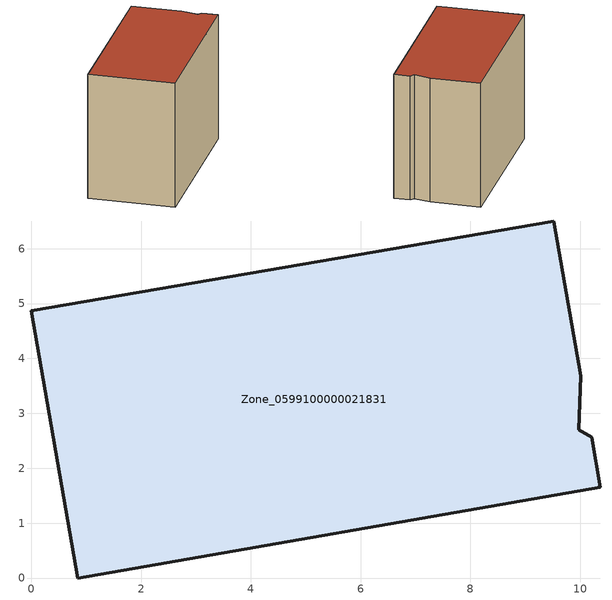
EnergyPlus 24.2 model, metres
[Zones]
Zone_0599100000021831
 floor ground (C_G): 9.52,6.5 10.01,3.69 9.97,2.7 10.21,2.56 10.37,1.65 0.84,0 0,4.87 z0
 wall outside (C_F): 0.84,0 10.37,1.65 10.21,2.56 9.97,2.7 10.01,3.69 9.52,6.5 0,4.87 0.84,0 z0:7.43
 roof outside (C_R): 10.01,3.69 9.52,6.5 0,4.87 0.84,0 10.37,1.65 10.21,2.56 9.97,2.7 z7.43
[BUILDING]
Pand.0599100000021831: North Axis=0; Terrain=City; Loads Convergence Tolerance Value=0.04; Temperature Convergence Tolerance Value=0.4; Solar Distribution=FullExterior; Maximum Number of Warmup Days=25; Minimum Number of Warmup Days=1
[Site:Location]
Rotterdam.The.Hague.AP_ZH_NLD Design_Conditions: Latitude=51.96; Longitude=4.45; Time Zone=1; Elevation=-4.5
[SITE:GROUNDTEMPERATURE:BUILDINGSURFACE]
18, 18, 18, 18, 18, 18, 18, 18, 18, 18, 18, 18
[MATERIAL] Thermal Absorptance=0.9; Solar Absorptance=0.7; Visible Absorptance=0.7
Name | Roughness | Thickness | Conductivity | Density | Specific Heat
G.TI.1946 | MediumSmooth | 0.15 | 1 | 540 | 1210
F.TI.1946 | Rough | 0.3 | 0.857143 | 1920 | 840
R.TI.1946 | MediumRough | 0.2 | 0.1 | 1500 | 1000
[CONSTRUCTION]
C_G: G.TI.1946
C_F: F.TI.1946
C_R: R.TI.1946
[ZONE]
Zone_0599100000021831: Type=1; Multiplier=1; Ceiling Height=Autocalculate; Volume=Autocalculate; Floor Area=autocalculate; Part of Total Floor Area=Yes
[ZONEINFILTRATION:DESIGNFLOWRATE]
Infil_Zone_0599100000021831: Zone or ZoneList or Space or SpaceList=Zone_0599100000021831; Schedule=AlwaysOn; Design Flow Rate Calculation Method=Flow/Area; Flow Rate per Floor Area=0.003; Constant Term Coefficient=1; Temperature Term Coefficient=0; Velocity Term Coefficient=0; Velocity Squared Term Coefficient=0
[HVACTEMPLATE:ZONE:IDEALLOADSAIRSYSTEM]
Zone_0599100000021831: Maximum Heating Supply Air Temperature=50; Minimum Cooling Supply Air Temperature=13; Maximum Heating Supply Air Humidity Ratio=0.0156; Minimum Cooling Supply Air Humidity Ratio=0.0077; Heating Limit=NoLimit; Cooling Limit=NoLimit; Dehumidification Control Type=ConstantSensibleHeatRatio; Cooling Sensible Heat Ratio=0.7; Dehumidification Setpoint=60; Humidification Control Type=None; Humidification Setpoint=30; Outdoor Air Method=None; Outdoor Air Flow Rate per Person=0.00944; Outdoor Air Flow Rate per Zone Floor Area=0; Outdoor Air Flow Rate per Zone=0; Demand Controlled Ventilation Type=None; Outdoor Air Economizer Type=NoEconomizer; Heat Recovery Type=None; Sensible Heat Recovery Effectiveness=0.7; Latent Heat Recovery Effectiveness=0.65
[ZONECONTROL:THERMOSTAT]
ThermostatControl_Zone_0599100000021831: Zone or ZoneList=Zone_0599100000021831; Control Type Schedule=DualSetpointControlType; Control 1=Thermostat_Zone_0599100000021831; Temperature Difference Between Cutout And Setpoint=0
[THERMOSTATSETPOINT:DUALSETPOINT]
Thermostat_Zone_0599100000021831: Heating Setpoint Temperature Schedule=HeatingSetpoint_Zone_0599100000021831; Cooling Setpoint Temperature Schedule=CoolingSetpoint_Zone_0599100000021831
[SCHEDULE:COMPACT]
HeatingSetpoint_Zone_0599100000021831: Through: 12/31, For: AllDays, Until: 24:00, 21
CoolingSetpoint_Zone_0599100000021831: Through: 12/31, For: AllDays, Until: 24:00, 24
DualSetpointControlType: Through: 12/31, For: AllDays, Until: 24:00, 4
AlwaysOn: Through: 12/31, For: AllDays, Until: 24:00, 1
